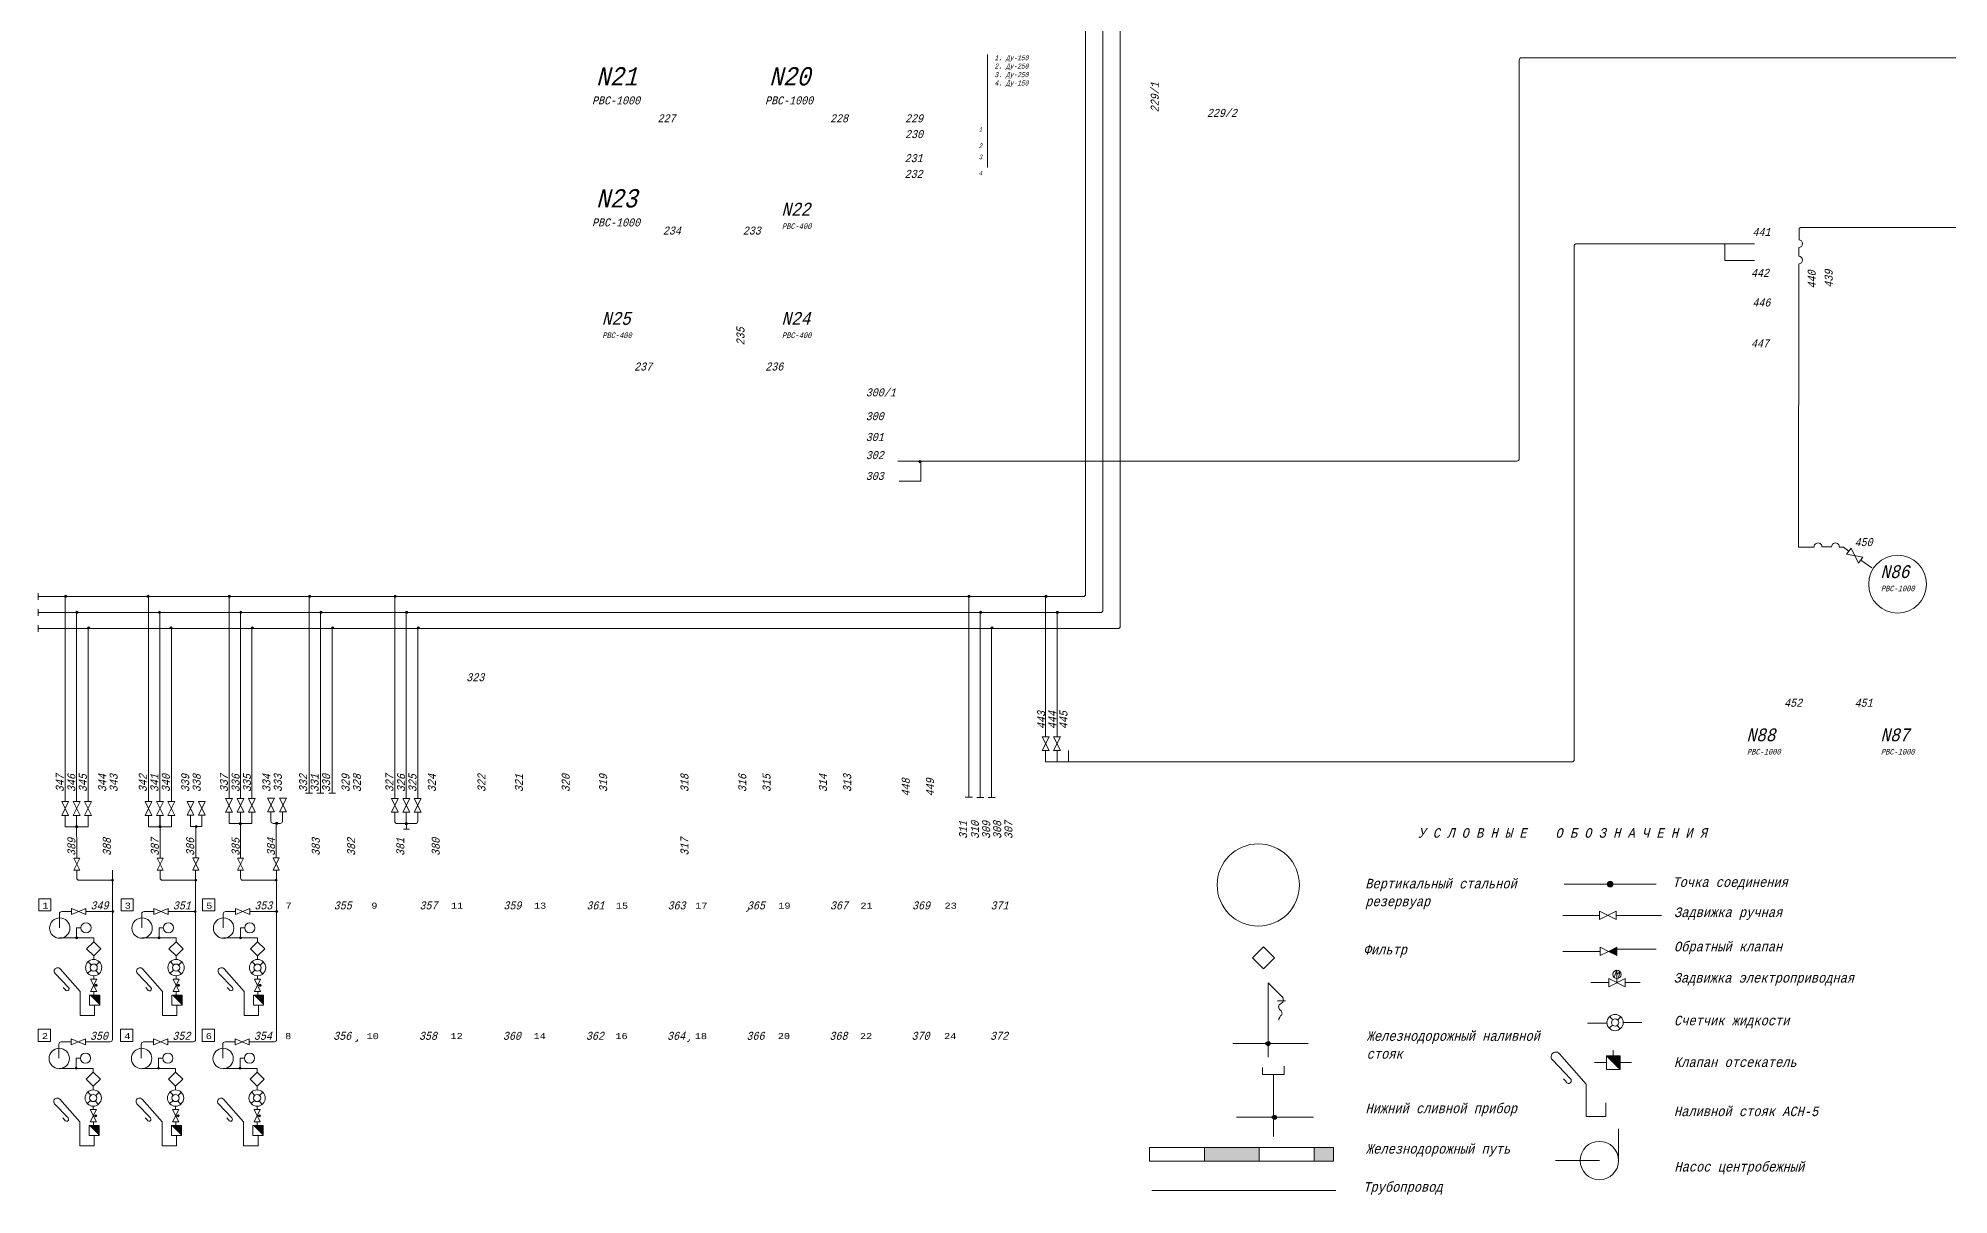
# Model space of a CAD drawing. Extents: x 25 to 789, y 11 to 578.
# Drawn here: x 24.7 to 442.6, y 10.7 to 263.6 of the extents above; entities that cross this region are included whole.
import ezdxf

# ---------------------------------------------------------------- set-up
doc = ezdxf.new("R2010")
doc.units = 0
doc.header["$MEASUREMENT"] = 0
doc.linetypes.add('ACAD_ISO03W100', pattern=[30, 12, -18])
doc.layers.get('0').update_dxf_attribs({"linetype": 'CONTINUOUS'})
doc.layers.add('A76', color=2, linetype='CONTINUOUS')
doc.layers.add('Надписи', color=4, linetype='CONTINUOUS', lineweight=5)
doc.layers.add('Общие трубы', color=254, linetype='CONTINUOUS', lineweight=30)
doc.layers.get('0').off()
doc.styles.get("Standard").update_dxf_attribs({"font": 'COUR.TTF', "width": 0.8, "oblique": 7, "height": 2})

# ---------------------------------------------------------------- blocks, each defined once
blk = doc.blocks.new('EZADV')
blk.add_lwpolyline([(-3, 1.5), (-3, -1.5), (3, 1.5), (3, -1.5)], close=True)
for points in [[(-1, 2), (0, 4.5), (0, 3), (1, 4), (0.5, 1.5)], [(0, 0), (0, 3)]]:
    blk.add_lwpolyline(points)
blk.add_circle((0, 3), 1.5)
blk = doc.blocks.new('ZADVR')
blk.add_lwpolyline([(-1.5, 3), (1.5, 3), (-1.5, -3), (1.5, -3)], close=True)
blk = doc.blocks.new('CLAPOB')
blk.add_hatch(color=256).paths.add_polyline_path([(0.74, 1.67), (-0.71, 4.47), (0.74, 4.47), (2.19, 4.47)])
for points in [[(0.75, 1.5), (-0.75, 4.5), (2.25, 4.5)], [(0.75, 1.5), (-0.75, -1.5), (2.25, -1.5)], [(0.74, 1.67), (-0.71, 4.47), (0.74, 4.47), (2.19, 4.47)]]:
    blk.add_lwpolyline(points, close=True)

msp = doc.modelspace()

# ---------------------------------------------------------------- hatches: boundary and pattern name
at = {"layer": 'A76', "lineweight": 20}
h = msp.add_hatch(color=256, dxfattribs=at)
edge = h.paths.add_edge_path()
edge.add_arc((30.7, 141.58), 0.25, 0, 360)
h = msp.add_hatch(color=256, dxfattribs=at)
edge = h.paths.add_edge_path()
edge.add_arc((33.2, 138.08), 0.25, 0, 360)
h = msp.add_hatch(color=256, dxfattribs=at)
edge = h.paths.add_edge_path()
edge.add_arc((48.74, 141.58), 0.25, 0, 360)
h = msp.add_hatch(color=256, dxfattribs=at)
edge = h.paths.add_edge_path()
edge.add_arc((51.24, 138.08), 0.25, 0, 360)
h = msp.add_hatch(color=256, dxfattribs=at)
edge = h.paths.add_edge_path()
edge.add_arc((66.53, 141.58), 0.25, 0, 360)
h = msp.add_hatch(color=256, dxfattribs=at)
edge = h.paths.add_edge_path()
edge.add_arc((69.03, 138.08), 0.25, 0, 360)
h = msp.add_hatch(color=256, dxfattribs=at)
edge = h.paths.add_edge_path()
edge.add_arc((84.06, 141.58), 0.25, 0, 360)
h = msp.add_hatch(color=256, dxfattribs=at)
edge = h.paths.add_edge_path()
edge.add_arc((86.56, 138.08), 0.25, 0, 360)
h = msp.add_hatch(color=256, dxfattribs=at)
edge = h.paths.add_edge_path()
edge.add_arc((102.79, 141.58), 0.25, 0, 360)
h = msp.add_hatch(color=256, dxfattribs=at)
edge = h.paths.add_edge_path()
edge.add_arc((105.29, 138.08), 0.25, 0, 360)
h = msp.add_hatch(color=256, dxfattribs=at)
edge = h.paths.add_edge_path()
edge.add_arc((228.31, 141.58), 0.25, 0, 360)
h = msp.add_hatch(color=256, dxfattribs=at)
edge = h.paths.add_edge_path()
edge.add_arc((230.81, 138.08), 0.25, 0, 360)
h = msp.add_hatch(color=256, dxfattribs=at)
edge = h.paths.add_edge_path()
edge.add_arc((245.13, 141.58), 0.25, 0, 360)
h = msp.add_hatch(color=256, dxfattribs=at)
edge = h.paths.add_edge_path()
edge.add_arc((247.63, 138.08), 0.25, 0, 360)
h = msp.add_hatch(color=256, dxfattribs=at)
edge = h.paths.add_edge_path()
edge.add_arc((35.74, 134.68), 0.25, 0, 360)
h = msp.add_hatch(color=256, dxfattribs=at)
edge = h.paths.add_edge_path()
edge.add_arc((53.78, 134.68), 0.25, 0, 360)
h = msp.add_hatch(color=256, dxfattribs=at)
edge = h.paths.add_edge_path()
edge.add_arc((71.57, 134.68), 0.25, 0, 360)
h = msp.add_hatch(color=256, dxfattribs=at)
edge = h.paths.add_edge_path()
edge.add_arc((89.11, 134.68), 0.25, 0, 360)
h = msp.add_hatch(color=256, dxfattribs=at)
edge = h.paths.add_edge_path()
edge.add_arc((107.83, 134.68), 0.25, 0, 360)
h = msp.add_hatch(color=256, dxfattribs=at)
edge = h.paths.add_edge_path()
edge.add_arc((233.35, 134.68), 0.25, 0, 360)
h = msp.add_hatch(color=256, dxfattribs=at)
edge = h.paths.add_edge_path()
edge.add_arc((68.95, 91.87), 0.25, 0, 360)
h = msp.add_hatch(color=256, dxfattribs=at)
edge = h.paths.add_edge_path()
edge.add_arc((76.87, 91.91), 0.25, 0, 360)
h = msp.add_hatch(color=256, dxfattribs=at)
edge = h.paths.add_edge_path()
edge.add_arc((105.21, 91.87), 0.25, 0, 360)
h = msp.add_hatch(color=256, dxfattribs=at)
edge = h.paths.add_edge_path()
edge.add_arc((33.12, 91.17), 0.25, 0, 360)
h = msp.add_hatch(color=256, dxfattribs=at)
edge = h.paths.add_edge_path()
edge.add_arc((51.34, 91.17), 0.25, 0, 360)
h = msp.add_hatch(color=256, dxfattribs=at)
edge = h.paths.add_edge_path()
edge.add_arc((59.26, 91.22), 0.25, 0, 360)
h = msp.add_hatch(color=256, dxfattribs=at)
edge = h.paths.add_edge_path()
edge.add_arc((40.96, 79.49), 0.223, 0, 360)
h = msp.add_hatch(color=256, dxfattribs=at)
edge = h.paths.add_edge_path()
edge.add_arc((59.17, 79.49), 0.223, 0, 360)
h = msp.add_hatch(color=256, dxfattribs=at)
edge = h.paths.add_edge_path()
edge.add_arc((76.78, 79.49), 0.223, 0, 360)
h = msp.add_hatch(color=256, dxfattribs=at)
edge = h.paths.add_edge_path()
edge.add_arc((41.03, 72.67), 0.223, 0, 360)
h = msp.add_hatch(color=256, dxfattribs=at)
edge = h.paths.add_edge_path()
edge.add_arc((59.04, 72.67), 0.223, 0, 360)
h = msp.add_hatch(color=256, dxfattribs=at)
edge = h.paths.add_edge_path()
edge.add_arc((76.87, 72.67), 0.223, 0, 360)
h = msp.add_hatch(color=256, dxfattribs=at)
edge = h.paths.add_edge_path()
edge.add_arc((33.12, 66.9), 0.223, 0, 360)
h = msp.add_hatch(color=256, dxfattribs=at)
edge = h.paths.add_edge_path()
edge.add_arc((33.12, 66.9), 0.165, 0, 360)
h = msp.add_hatch(color=256, dxfattribs=at)
edge = h.paths.add_edge_path()
edge.add_arc((51.14, 66.9), 0.223, 0, 360)
h = msp.add_hatch(color=256, dxfattribs=at)
edge = h.paths.add_edge_path()
edge.add_arc((51.14, 66.9), 0.165, 0, 360)
h = msp.add_hatch(color=256, dxfattribs=at)
edge = h.paths.add_edge_path()
edge.add_arc((68.96, 66.9), 0.223, 0, 360)
h = msp.add_hatch(color=256, dxfattribs=at)
edge = h.paths.add_edge_path()
edge.add_arc((68.96, 66.9), 0.165, 0, 360)
for points in [[(35.96, 54.36), (38.16, 52.16), (38.16, 54.36)], [(53.97, 54.36), (56.18, 52.16), (56.18, 54.36)], [(71.8, 54.36), (74, 52.16), (74, 54.36)], [(35.85, 25.84), (38.06, 23.64), (38.06, 25.84)], [(53.87, 25.84), (56.07, 23.64), (56.07, 25.84)], [(71.69, 25.84), (73.9, 23.64), (73.9, 25.84)]]:
    msp.add_hatch(color=256, dxfattribs=at).paths.add_polyline_path(points)
h = msp.add_hatch(color=256, dxfattribs=at)
edge = h.paths.add_edge_path()
edge.add_arc((37.4, 56.51), 0.223, 0, 360)
h = msp.add_hatch(color=256, dxfattribs=at)
edge = h.paths.add_edge_path()
edge.add_arc((37.4, 56.51), 0.165, 0, 360)
h = msp.add_hatch(color=256, dxfattribs=at)
edge = h.paths.add_edge_path()
edge.add_arc((55.42, 56.51), 0.223, 0, 360)
h = msp.add_hatch(color=256, dxfattribs=at)
edge = h.paths.add_edge_path()
edge.add_arc((55.42, 56.51), 0.165, 0, 360)
h = msp.add_hatch(color=256, dxfattribs=at)
edge = h.paths.add_edge_path()
edge.add_arc((73.24, 56.51), 0.223, 0, 360)
h = msp.add_hatch(color=256, dxfattribs=at)
edge = h.paths.add_edge_path()
edge.add_arc((73.24, 56.51), 0.165, 0, 360)
h = msp.add_hatch(color=256, dxfattribs=at)
edge = h.paths.add_edge_path()
edge.add_arc((33.02, 38.38), 0.223, 0, 360)
h = msp.add_hatch(color=256, dxfattribs=at)
edge = h.paths.add_edge_path()
edge.add_arc((33.02, 38.38), 0.165, 0, 360)
h = msp.add_hatch(color=256, dxfattribs=at)
edge = h.paths.add_edge_path()
edge.add_arc((51.03, 38.38), 0.223, 0, 360)
h = msp.add_hatch(color=256, dxfattribs=at)
edge = h.paths.add_edge_path()
edge.add_arc((51.03, 38.38), 0.165, 0, 360)
h = msp.add_hatch(color=256, dxfattribs=at)
edge = h.paths.add_edge_path()
edge.add_arc((68.86, 38.38), 0.223, 0, 360)
h = msp.add_hatch(color=256, dxfattribs=at)
edge = h.paths.add_edge_path()
edge.add_arc((68.86, 38.38), 0.165, 0, 360)
h = msp.add_hatch(color=256, dxfattribs=at)
edge = h.paths.add_edge_path()
edge.add_arc((37.3, 27.99), 0.223, 0, 360)
h = msp.add_hatch(color=256, dxfattribs=at)
edge = h.paths.add_edge_path()
edge.add_arc((37.3, 27.99), 0.165, 0, 360)
h = msp.add_hatch(color=256, dxfattribs=at)
edge = h.paths.add_edge_path()
edge.add_arc((55.32, 27.99), 0.223, 0, 360)
h = msp.add_hatch(color=256, dxfattribs=at)
edge = h.paths.add_edge_path()
edge.add_arc((55.32, 27.99), 0.165, 0, 360)
h = msp.add_hatch(color=256, dxfattribs=at)
edge = h.paths.add_edge_path()
edge.add_arc((73.14, 27.99), 0.223, 0, 360)
h = msp.add_hatch(color=256, dxfattribs=at)
edge = h.paths.add_edge_path()
edge.add_arc((73.14, 27.99), 0.165, 0, 360)
at = {"layer": 'Надписи', "lineweight": 15}
h = msp.add_hatch(color=256, dxfattribs=at)
edge = h.paths.add_edge_path()
edge.add_arc((368.52, 78.63), 0.6, 0, 360)
h = msp.add_hatch(color=256, dxfattribs=at)
edge = h.paths.add_edge_path()
edge.add_arc((293.74, 43.77), 0.42, 0, 360)
edge = h.paths.add_edge_path()
edge.add_arc((293.44, 43.77), 0.3, 0, 360)
edge = h.paths.add_edge_path(flags=16)
edge.add_arc((293.74, 43.77), 0.3, 0, 360)
h = msp.add_hatch(color=256, dxfattribs=at)
edge = h.paths.add_edge_path()
edge.add_arc((293.44, 43.77), 0.3, 0, 360)
edge = h.paths.add_edge_path()
edge.add_arc((293.74, 43.77), 0.3, 0, 360)
msp.add_hatch(color=256, dxfattribs=at).paths.add_polyline_path([(367.7, 41.1), (370.67, 38.13), (370.67, 41.1)])
h = msp.add_hatch(color=256, dxfattribs=at)
edge = h.paths.add_edge_path()
edge.add_arc((295.15, 27.65), 0.42, 0, 360)
edge = h.paths.add_edge_path()
edge.add_arc((294.85, 27.65), 0.3, 0, 360)
edge = h.paths.add_edge_path(flags=16)
edge.add_arc((295.15, 27.65), 0.3, 0, 360)
h = msp.add_hatch(color=256, dxfattribs=at)
edge = h.paths.add_edge_path()
edge.add_arc((294.85, 27.65), 0.3, 0, 360)
edge = h.paths.add_edge_path()
edge.add_arc((295.15, 27.65), 0.3, 0, 360)
h = msp.add_hatch(color=256, dxfattribs=at)
h.paths.add_polyline_path([(291.78, 18.07), (279.78, 18.07), (279.78, 21.07), (291.78, 21.07)])
h.paths.add_polyline_path([(303.78, 18.07), (307.98, 18.07), (307.98, 21.07), (303.78, 21.07)])
at = {"layer": 'Общие трубы', "lineweight": 20}
h = msp.add_hatch(color=256, dxfattribs=at)
edge = h.paths.add_edge_path()
edge.add_arc((217.57, 171.04), 0.25, 0, 360)

# ---------------------------------------------------------------- linework, layer by layer
at = {"layer": 'A76', "lineweight": 20}
for p, q in [((261.38, 383.31), (261.38, 135.02)), ((253.8, 376.42), (253.8, 142.02)), ((257.59, 379.92), (257.59, 138.52)), ((409.83, 221.86), (409.83, 219.52)), ((614.29, 222.2), (410.18, 222.21)), ((409.77, 217.85), (409.77, 215.93)), ((409.69, 152.34), (409.77, 214.24)), ((419.54, 152.35), (418.63, 152.35)), ((420.72, 151.45), (419.54, 152.35)), ((421.23, 152.1), (420.23, 150.81)), ((420.23, 150.81), (423.8, 150.1)), ((421.23, 152.1), (422.8, 148.81)), ((423.8, 150.1), (422.8, 148.81)), ((423.35, 149.51), (425.76, 147.78)), ((24.72, 140.77), (24.72, 142.27)), ((25.22, 141.52), (24.72, 141.52)), ((24.72, 137.27), (24.72, 138.77)), ((24.97, 138.02), (24.72, 138.02)), ((46.32, 138.02), (24.97, 138.02)), ((43.82, 141.52), (25.22, 141.52)), ((30.62, 141.52), (30.62, 96.67)), ((33.12, 138.02), (33.12, 96.67)), ((43.82, 141.52), (95.97, 141.52)), ((46.32, 138.02), (96.72, 138.02)), ((48.84, 141.52), (48.84, 96.67)), ((51.34, 138.02), (51.34, 96.67)), ((66.45, 141.52), (66.45, 97.37)), ((68.95, 138.02), (68.95, 97.37)), ((83.98, 141.52), (83.98, 98.52)), ((86.48, 138.02), (86.48, 98.52)), ((95.97, 141.52), (152.22, 141.52)), ((96.72, 138.02), (151.47, 138.02)), ((102.71, 141.52), (102.71, 97.42)), ((105.21, 138.02), (105.21, 97.52)), ((151.47, 138.02), (182.22, 138.02)), ((152.22, 141.52), (182.97, 141.52)), ((182.22, 138.02), (230.47, 138.02)), ((182.97, 141.52), (230.97, 141.52)), ((239.17, 141.52), (220.56, 141.52)), ((228.23, 141.52), (228.23, 97.7)), ((230.47, 138.02), (257.09, 138.02)), ((230.73, 138.02), (230.73, 97.7)), ((230.97, 141.52), (253.3, 141.52)), ((245.05, 141.52), (245.05, 110.75)), ((247.55, 138.02), (247.55, 110.75)), ((24.72, 133.77), (24.72, 135.27)), ((24.97, 134.52), (24.72, 134.52)), ((48.82, 134.52), (24.97, 134.52)), ((35.62, 134.52), (35.62, 96.67)), ((48.82, 134.52), (91.47, 134.52)), ((53.84, 134.52), (53.84, 96.67)), ((71.45, 134.52), (71.45, 97.37)), ((88.98, 134.52), (88.98, 98.52)), ((91.47, 134.52), (146.47, 134.52)), ((107.71, 134.52), (107.71, 97.42)), ((146.47, 134.52), (214.97, 134.52)), ((214.97, 134.52), (260.88, 134.52)), ((233.23, 134.52), (233.23, 97.57)), ((244.3, 110.85), (245.8, 110.85)), ((245.8, 110.85), (244.3, 107.85)), ((245.8, 107.85), (244.3, 110.85)), ((246.8, 110.85), (248.3, 110.85)), ((248.3, 110.85), (246.8, 107.85)), ((248.3, 107.85), (246.8, 110.85)), ((244.3, 107.85), (245.8, 107.85)), ((246.8, 107.85), (248.3, 107.85)), ((29.87, 96.67), (31.37, 96.67)), ((31.37, 96.67), (29.87, 93.67)), ((31.37, 93.67), (29.87, 96.67)), ((32.37, 96.67), (33.87, 96.67)), ((33.87, 96.67), (32.37, 93.67)), ((33.87, 93.67), (32.37, 96.67)), ((34.87, 96.67), (36.37, 96.67)), ((36.37, 96.67), (34.87, 93.67)), ((36.37, 93.67), (34.87, 96.67)), ((48.09, 96.67), (49.59, 96.67)), ((49.59, 96.67), (48.09, 93.67)), ((49.59, 93.67), (48.09, 96.67)), ((50.59, 96.67), (52.09, 96.67)), ((52.09, 96.67), (50.59, 93.67)), ((52.09, 93.67), (50.59, 96.67)), ((53.09, 96.67), (54.59, 96.67)), ((54.59, 96.67), (53.09, 93.67)), ((54.59, 93.67), (53.09, 96.67)), ((57.26, 96.72), (58.76, 96.72)), ((58.76, 96.72), (57.26, 93.72)), ((58.76, 93.72), (57.26, 96.72)), ((59.76, 96.72), (61.26, 96.72)), ((61.26, 96.72), (59.76, 93.72)), ((61.26, 93.72), (59.76, 96.72)), ((65.7, 97.37), (67.2, 97.37)), ((67.2, 97.37), (65.7, 94.37)), ((67.2, 94.37), (65.7, 97.37)), ((68.2, 97.37), (69.7, 97.37)), ((69.7, 97.37), (68.2, 94.37)), ((69.7, 94.37), (68.2, 97.37)), ((70.7, 97.37), (72.2, 97.37)), ((72.2, 97.37), (70.7, 94.37)), ((72.2, 94.37), (70.7, 97.37)), ((74.87, 97.41), (76.37, 97.41)), ((76.37, 97.41), (74.87, 94.41)), ((76.37, 94.41), (74.87, 97.41)), ((77.5, 97.41), (79, 97.41)), ((79, 97.41), (77.5, 94.41)), ((79, 94.41), (77.5, 97.41)), ((83.17, 98.54), (84.73, 98.54)), ((85.65, 98.5), (87.21, 98.5)), ((88.27, 98.5), (89.74, 98.5)), ((101.96, 97.37), (103.46, 97.37)), ((103.46, 97.37), (101.96, 94.37)), ((103.46, 94.37), (101.96, 97.37)), ((104.46, 97.37), (105.96, 97.37)), ((105.96, 97.37), (104.46, 94.37)), ((105.96, 94.37), (104.46, 97.37)), ((106.96, 97.37), (108.46, 97.37)), ((108.46, 97.37), (106.96, 94.37)), ((108.46, 94.37), (106.96, 97.37)), ((29.87, 93.67), (31.37, 93.67)), ((30.62, 91.17), (30.62, 93.67)), ((32.37, 93.67), (33.87, 93.67)), ((33.15, 84.33), (33.12, 93.67)), ((33.12, 91.17), (33.12, 93.67)), ((34.87, 93.67), (36.37, 93.67)), ((35.62, 91.17), (35.62, 93.67)), ((48.09, 93.67), (49.59, 93.67)), ((48.84, 91.17), (48.84, 93.67)), ((50.59, 93.67), (52.09, 93.67)), ((51.34, 91.17), (51.34, 93.67)), ((51.37, 84.33), (51.37, 93.67)), ((53.09, 93.67), (54.59, 93.67)), ((53.84, 91.17), (53.84, 93.67)), ((57.26, 93.72), (58.76, 93.72)), ((58.01, 91.22), (58.01, 93.72)), ((59.76, 93.72), (61.26, 93.72)), ((60.51, 91.22), (60.51, 93.72)), ((65.7, 94.37), (67.2, 94.37)), ((66.45, 91.87), (66.45, 94.37)), ((68.2, 94.37), (69.7, 94.37)), ((68.95, 91.87), (68.95, 94.37)), ((68.98, 84.33), (68.99, 94.37)), ((70.7, 94.37), (72.2, 94.37)), ((71.45, 91.87), (71.45, 94.37)), ((74.87, 94.41), (76.37, 94.41)), ((75.62, 92.41), (75.62, 94.41)), ((76.78, 84.37), (76.78, 92.15)), ((77.5, 94.41), (79, 94.41)), ((78.12, 92.41), (78.12, 94.41)), ((101.96, 94.37), (103.46, 94.37)), ((102.71, 92.37), (102.71, 94.37)), ((104.46, 94.37), (105.96, 94.37)), ((105.21, 91.87), (105.21, 94.37)), ((105.24, 92.11), (105.24, 90.61)), ((106.96, 94.37), (108.46, 94.37)), ((107.71, 92.37), (107.71, 94.37)), ((33.12, 91.17), (30.62, 91.17)), ((33.12, 91.17), (35.62, 91.17)), ((51.34, 91.17), (48.84, 91.17)), ((51.34, 91.17), (53.84, 91.17)), ((59.26, 91.22), (58.01, 91.22)), ((59.17, 84.37), (59.17, 90.99)), ((59.26, 91.22), (60.51, 91.22)), ((68.95, 91.87), (66.45, 91.87)), ((68.95, 91.87), (71.45, 91.87)), ((76.87, 91.91), (76.12, 91.91)), ((76.87, 91.91), (77.62, 91.91)), ((105.21, 91.87), (103.21, 91.87)), ((104.6, 90.66), (105.91, 90.66)), ((105.21, 91.87), (107.21, 91.87)), ((32.49, 84.33), (33.82, 84.33)), ((33.82, 84.33), (32.49, 81.66)), ((33.82, 81.66), (32.49, 84.33)), ((50.7, 84.33), (52.04, 84.33)), ((52.04, 84.33), (50.7, 81.66)), ((52.04, 81.66), (50.7, 84.33)), ((58.5, 84.37), (59.84, 84.37)), ((59.84, 84.37), (58.5, 81.7)), ((59.84, 81.7), (58.5, 84.37)), ((68.31, 84.33), (69.65, 84.33)), ((69.65, 84.33), (68.31, 81.66)), ((69.65, 81.66), (68.31, 84.33)), ((76.12, 84.37), (77.45, 84.37)), ((77.45, 84.37), (76.12, 81.7)), ((77.45, 81.7), (76.12, 84.37)), ((32.49, 81.66), (33.82, 81.66)), ((33.15, 81.66), (33.15, 79.99)), ((33.65, 79.49), (40.96, 79.49)), ((40.96, 44.65), (40.96, 81.7)), ((50.7, 81.66), (52.04, 81.66)), ((51.37, 81.66), (51.37, 79.99)), ((51.87, 79.49), (59.17, 79.49)), ((58.5, 81.7), (59.84, 81.7)), ((59.14, 81.7), (59.14, 44.65)), ((68.31, 81.66), (69.65, 81.66)), ((68.98, 81.66), (68.98, 79.99)), ((69.48, 79.49), (76.78, 79.49)), ((76.12, 81.7), (77.45, 81.7)), ((76.87, 44.65), (76.87, 81.6)), ((29.36, 72.14), (29.36, 69.09)), ((29.86, 72.64), (31.96, 72.64)), ((35.14, 73.33), (32.03, 72)), ((32.03, 73.33), (35.14, 72)), ((32.03, 72), (32.03, 73.33)), ((35.11, 72.67), (41.03, 72.67)), ((35.14, 72), (35.14, 73.33)), ((47.37, 72.14), (47.37, 69.09)), ((47.87, 72.64), (49.98, 72.64)), ((50.04, 73.33), (53.16, 72)), ((53.16, 73.33), (50.04, 72)), ((50.04, 72), (50.04, 73.33)), ((53.13, 72.67), (59.04, 72.67)), ((53.16, 72), (53.16, 73.33)), ((65.2, 72.14), (65.2, 69.09)), ((65.7, 72.64), (67.8, 72.64)), ((70.98, 73.33), (67.87, 72)), ((67.87, 73.33), (70.98, 72)), ((67.87, 72), (67.87, 73.33)), ((70.95, 72.67), (76.87, 72.67)), ((70.98, 72), (70.98, 73.33)), ((29.44, 66.87), (36.86, 66.87)), ((36.86, 66.87), (36.86, 66.05)), ((47.45, 66.87), (54.87, 66.87)), ((54.87, 66.87), (54.87, 66.05)), ((65.27, 66.87), (72.7, 66.87)), ((72.7, 66.87), (72.7, 66.05)), ((36.86, 62.93), (36.86, 62.18)), ((54.87, 62.93), (54.87, 62.18)), ((72.7, 62.93), (72.7, 62.18)), ((36.28, 59.83), (35.58, 59.16)), ((35.66, 61.72), (36.33, 60.93)), ((36.86, 58.59), (36.86, 57.84)), ((37.32, 59.75), (37.96, 58.99)), ((37.41, 60.95), (38.15, 61.68)), ((54.3, 59.83), (53.6, 59.16)), ((53.68, 61.72), (54.34, 60.93)), ((54.87, 58.59), (54.87, 57.84)), ((55.34, 59.75), (55.98, 58.99)), ((55.42, 60.95), (56.16, 61.68)), ((72.12, 59.83), (71.42, 59.16)), ((71.5, 61.72), (72.16, 60.93)), ((72.7, 58.59), (72.7, 57.84)), ((73.16, 59.75), (73.8, 58.99)), ((73.24, 60.95), (73.99, 61.68)), ((36.86, 56.51), (37.4, 56.51)), ((36.9, 55.18), (36.9, 54.5)), ((36.9, 54.5), (36.9, 54.37)), ((54.88, 56.51), (55.42, 56.51)), ((54.92, 55.18), (54.92, 54.5)), ((54.92, 54.5), (54.92, 54.37)), ((72.7, 56.51), (73.24, 56.51)), ((72.74, 55.18), (72.74, 54.5)), ((72.74, 54.5), (72.74, 54.37)), ((29.25, 43.62), (29.25, 40.57)), ((29.75, 44.12), (31.86, 44.12)), ((31.92, 44.81), (35.04, 43.48)), ((35.04, 44.81), (31.92, 43.48)), ((31.92, 43.48), (31.92, 44.81)), ((35.01, 44.15), (40.46, 44.15)), ((35.04, 43.48), (35.04, 44.81)), ((47.27, 43.62), (47.27, 40.57)), ((47.77, 44.12), (49.88, 44.12)), ((53.05, 44.81), (49.94, 43.48)), ((49.94, 44.81), (53.05, 43.48)), ((49.94, 43.48), (49.94, 44.81)), ((53.02, 44.15), (58.64, 44.15)), ((53.05, 43.48), (53.05, 44.81)), ((65.09, 43.62), (65.09, 40.57)), ((65.59, 44.12), (67.7, 44.12)), ((67.76, 44.81), (70.88, 43.48)), ((70.88, 44.81), (67.76, 43.48)), ((67.76, 43.48), (67.76, 44.81)), ((70.85, 44.15), (76.37, 44.15)), ((70.88, 43.48), (70.88, 44.81)), ((29.33, 38.35), (36.76, 38.35)), ((36.76, 38.35), (36.76, 37.53)), ((47.35, 38.35), (54.77, 38.35)), ((54.77, 38.35), (54.77, 37.53)), ((65.17, 38.35), (72.6, 38.35)), ((72.6, 38.35), (72.6, 37.53)), ((36.75, 34.42), (36.75, 33.66)), ((54.77, 34.42), (54.77, 33.66)), ((72.59, 34.42), (72.59, 33.66)), ((36.18, 31.32), (35.48, 30.64)), ((35.56, 33.2), (36.22, 32.42)), ((36.75, 30.07), (36.75, 29.32)), ((37.22, 31.23), (37.86, 30.47)), ((37.3, 32.43), (38.04, 33.16)), ((54.2, 31.32), (53.49, 30.64)), ((53.58, 33.2), (54.24, 32.42)), ((54.77, 30.07), (54.77, 29.32)), ((55.24, 31.23), (55.88, 30.47)), ((55.32, 32.43), (56.06, 33.16)), ((72.02, 31.32), (71.32, 30.64)), ((71.4, 33.2), (72.06, 32.42)), ((72.59, 30.07), (72.59, 29.32)), ((73.06, 31.23), (73.7, 30.47)), ((73.14, 32.43), (73.88, 33.16)), ((36.76, 27.99), (37.3, 27.99)), ((36.8, 26.66), (36.8, 25.98)), ((36.8, 25.98), (36.8, 25.85)), ((54.77, 27.99), (55.32, 27.99)), ((54.82, 26.66), (54.82, 25.98)), ((54.82, 25.98), (54.82, 25.85)), ((72.6, 27.99), (73.14, 27.99)), ((72.64, 26.66), (72.64, 25.98)), ((72.64, 25.98), (72.64, 25.85))]:
    msp.add_line(p, q, dxfattribs=at)
at = {"layer": 'A76', "linetype": 'ACAD_ISO03W100', "lineweight": 20}
for p, q in [((409.69, 152.34), (413.15, 152.34)), ((414.83, 152.36), (416.95, 152.36))]:
    msp.add_line(p, q, dxfattribs=at)
at = {"layer": 'A76', "lineweight": 20}
for points in [[(24.84, 75.43), (27.51, 75.43), (27.51, 72.76), (24.84, 72.76)], [(42.85, 75.43), (45.52, 75.43), (45.52, 72.76), (42.85, 72.76)], [(60.68, 75.43), (63.35, 75.43), (63.35, 72.76), (60.68, 72.76)], [(36.86, 62.93), (38.41, 64.49), (36.86, 66.05), (35.3, 64.49)], [(54.87, 62.93), (56.43, 64.49), (54.87, 66.05), (53.32, 64.49)], [(72.7, 62.93), (74.25, 64.49), (72.7, 66.05), (71.14, 64.49)], [(35.96, 54.36), (35.96, 52.16), (38.16, 52.16), (38.16, 54.36)], [(36.19, 55.18), (37.53, 55.18), (36.19, 57.85), (37.53, 57.85)], [(53.97, 54.36), (53.97, 52.16), (56.18, 52.16), (56.18, 54.36)], [(54.21, 55.18), (55.55, 55.18), (54.21, 57.85), (55.55, 57.85)], [(71.8, 54.36), (71.8, 52.16), (74, 52.16), (74, 54.36)], [(72.03, 55.18), (73.37, 55.18), (72.03, 57.85), (73.37, 57.85)], [(24.73, 46.91), (27.4, 46.91), (27.4, 44.24), (24.73, 44.24)], [(42.75, 46.91), (45.42, 46.91), (45.42, 44.24), (42.75, 44.24)], [(60.57, 46.91), (63.24, 46.91), (63.24, 44.24), (60.57, 44.24)], [(36.75, 34.42), (38.31, 35.97), (36.75, 37.53), (35.2, 35.97)], [(54.77, 34.42), (56.33, 35.97), (54.77, 37.53), (53.21, 35.97)], [(72.59, 34.42), (74.15, 35.97), (72.59, 37.53), (71.04, 35.97)], [(36.09, 26.66), (37.43, 26.66), (36.09, 29.33), (37.43, 29.33)], [(54.11, 26.66), (55.44, 26.66), (54.11, 29.33), (55.44, 29.33)], [(71.93, 26.66), (73.27, 26.66), (71.93, 29.33), (73.27, 29.33)], [(35.85, 25.84), (35.85, 23.64), (38.06, 23.64), (38.06, 25.84)], [(53.87, 25.84), (53.87, 23.64), (56.07, 23.64), (56.07, 25.84)], [(71.69, 25.84), (71.69, 23.64), (73.9, 23.64), (73.9, 25.84)]]:
    msp.add_lwpolyline(points, close=True, dxfattribs=at)
for points in [[(33.12, 66.9), (33.12, 69.08)], [(34.06, 69.08), (33.12, 69.08)], [(51.14, 66.9), (51.14, 69.08)], [(52.08, 69.08), (51.14, 69.08)], [(69.9, 69.08), (68.96, 69.08)], [(68.96, 66.9), (68.96, 69.08)], [(33.89, 55.15), (29.53, 60.11)], [(51.91, 55.15), (47.55, 60.11)], [(69.73, 55.15), (65.37, 60.11)], [(37.05, 52.12), (37.05, 49.93), (33.89, 49.93), (33.89, 55.15)], [(55.07, 52.12), (55.07, 49.93), (51.91, 49.93), (51.91, 55.15)], [(72.89, 52.12), (72.89, 49.93), (69.73, 49.93), (69.73, 55.15)], [(33.02, 38.38), (33.02, 40.56)], [(33.96, 40.56), (33.02, 40.56)], [(51.97, 40.56), (51.03, 40.56)], [(51.03, 38.38), (51.03, 40.56)], [(68.86, 38.38), (68.86, 40.56)], [(69.8, 40.56), (68.86, 40.56)], [(33.79, 26.64), (29.43, 31.59)], [(51.8, 26.64), (47.45, 31.59)], [(69.63, 26.64), (65.27, 31.59)], [(36.95, 23.6), (36.95, 21.41), (33.79, 21.41), (33.79, 26.64)], [(54.96, 23.6), (54.96, 21.41), (51.8, 21.41), (51.8, 26.64)], [(72.79, 23.6), (72.79, 21.41), (69.63, 21.41), (69.63, 26.64)]]:
    msp.add_lwpolyline(points, dxfattribs=at)
for points in [[(29.53, 60.11, 1.001001), (28.39, 59.11), (31.34, 56.02, -1.307527), (30.61, 55.62), (30.2, 56.02)], [(47.55, 60.11, 1.001001), (46.41, 59.11), (49.36, 56.02, -1.307527), (48.62, 55.62), (48.22, 56.02)], [(65.37, 60.11, 1.001001), (64.23, 59.11), (67.18, 56.02, -1.307527), (66.45, 55.62), (66.04, 56.02)], [(29.43, 31.59, 1.001001), (28.29, 30.59), (31.24, 27.51, -1.307527), (30.5, 27.1), (30.1, 27.51)], [(47.45, 31.59, 1.001001), (46.31, 30.59), (49.26, 27.51, -1.307527), (48.52, 27.1), (48.12, 27.51)], [(65.27, 31.59, 1.001001), (64.13, 30.59), (67.08, 27.51, -1.307527), (66.34, 27.1), (65.94, 27.51)]]:
    msp.add_lwpolyline(points, format="xyb", dxfattribs=at)
for centre, radius in [((431.39, 144.23), 6.33), ((30.7, 141.58), 0.25), ((33.2, 138.08), 0.25), ((48.74, 141.58), 0.25), ((51.24, 138.08), 0.25), ((66.53, 141.58), 0.25), ((69.03, 138.08), 0.25), ((84.06, 141.58), 0.25), ((86.56, 138.08), 0.25), ((102.79, 141.58), 0.25), ((105.29, 138.08), 0.25), ((228.31, 141.58), 0.25), ((230.81, 138.08), 0.25), ((245.13, 141.58), 0.25), ((247.63, 138.08), 0.25), ((35.74, 134.68), 0.25), ((53.78, 134.68), 0.25), ((71.57, 134.68), 0.25), ((89.11, 134.68), 0.25), ((107.83, 134.68), 0.25), ((233.35, 134.68), 0.25), ((68.95, 91.87), 0.25), ((68.95, 91.87), 0.25), ((76.87, 91.91), 0.25), ((76.87, 91.91), 0.25), ((105.21, 91.87), 0.25), ((105.21, 91.87), 0.25), ((33.12, 91.17), 0.25), ((33.12, 91.17), 0.25), ((51.34, 91.17), 0.25), ((51.34, 91.17), 0.25), ((59.26, 91.22), 0.25), ((59.26, 91.22), 0.25), ((40.96, 79.49), 0.223), ((59.17, 79.49), 0.223), ((76.78, 79.49), 0.223), ((29.43, 69.02), 2.23), ((41.03, 72.67), 0.223), ((47.44, 69.02), 2.23), ((59.04, 72.67), 0.223), ((65.27, 69.02), 2.23), ((76.87, 72.67), 0.223), ((33.12, 66.9), 0.223), ((33.12, 66.9), 0.165), ((35.17, 69.08), 1.11), ((51.14, 66.9), 0.223), ((51.14, 66.9), 0.165), ((53.19, 69.08), 1.11), ((68.96, 66.9), 0.223), ((68.96, 66.9), 0.165), ((71.01, 69.08), 1.11), ((36.85, 60.38), 1.78), ((36.85, 60.38), 0.789), ((54.87, 60.38), 1.78), ((54.87, 60.38), 0.789), ((72.69, 60.38), 1.78), ((72.69, 60.38), 0.789), ((37.4, 56.51), 0.223), ((37.4, 56.51), 0.165), ((55.42, 56.51), 0.223), ((55.42, 56.51), 0.165), ((73.24, 56.51), 0.223), ((73.24, 56.51), 0.165), ((29.32, 40.5), 2.23), ((47.34, 40.5), 2.23), ((65.16, 40.5), 2.23), ((33.02, 38.38), 0.223), ((33.02, 38.38), 0.165), ((35.07, 40.56), 1.11), ((51.03, 38.38), 0.223), ((51.03, 38.38), 0.165), ((53.08, 40.56), 1.11), ((68.86, 38.38), 0.223), ((68.86, 38.38), 0.165), ((70.91, 40.56), 1.11), ((36.75, 31.86), 1.78), ((54.76, 31.86), 1.78), ((72.59, 31.86), 1.78), ((36.75, 31.86), 0.789), ((54.76, 31.86), 0.789), ((72.59, 31.86), 0.789), ((37.3, 27.99), 0.223), ((37.3, 27.99), 0.165), ((55.32, 27.99), 0.223), ((55.32, 27.99), 0.165), ((73.14, 27.99), 0.223), ((73.14, 27.99), 0.165)]:
    msp.add_circle(centre, radius, dxfattribs=at)
for centre, radius, start, end in [((410.18, 221.86), 0.35, 89.9974, 180), ((409.76, 218.69), 0.838, 270.9993, 89.0007), ((409.75, 215.09), 0.841, 271.1729, 88.8271), ((413.99, 152.42), 0.841, 355.7305, 184.2695), ((417.79, 152.42), 0.841, 355.7305, 184.2695), ((253.3, 142.02), 0.5, 270, 0), ((257.09, 138.52), 0.5, 270, 0), ((260.88, 135.02), 0.5, 270, 0), ((76.12, 92.41), 0.5, 180, 270), ((77.62, 92.41), 0.5, 270, 0), ((103.21, 92.37), 0.5, 180, 270), ((107.21, 92.37), 0.5, 270, 0), ((33.65, 79.99), 0.5, 180, 270), ((51.87, 79.99), 0.5, 180, 270), ((69.48, 79.99), 0.5, 180, 270), ((29.86, 72.14), 0.5, 90, 180), ((47.87, 72.14), 0.5, 90, 180), ((65.7, 72.14), 0.5, 90, 180), ((29.75, 43.62), 0.5, 90, 180), ((40.46, 44.65), 0.5, 269.9588, 0), ((47.77, 43.62), 0.5, 90, 180), ((58.64, 44.65), 0.5, 269.9588, 360), ((65.59, 43.62), 0.5, 90, 180), ((76.37, 44.65), 0.5, 269.9588, 360)]:
    msp.add_arc(centre, radius, start, end, dxfattribs=at)
at = {"layer": 'Надписи', "lineweight": 5}
msp.add_line((232.34, 260.02), (232.34, 235.33), dxfattribs=at)
at = {"layer": 'Надписи', "lineweight": 15}
for p, q in [((358.47, 78.63), (378.57, 78.63)), ((366.22, 71.8), (358.17, 71.8)), ((369.82, 71.8), (379.77, 71.8)), ((366.36, 63.93), (358.17, 63.93)), ((369.94, 64.38), (378.57, 64.38)), ((293.74, 57.04), (293.74, 40.77)), ((293.74, 57.04), (296.74, 54.04)), ((368.21, 57.09), (364.28, 57.09)), ((371.81, 57.09), (375.08, 57.09)), ((296.63, 53.11), (295.73, 53.11)), ((295.73, 53.11), (297.53, 53.11)), ((367.79, 48.26), (363.58, 48.26)), ((369.03, 47.82), (368.33, 47.14)), ((368.41, 49.71), (369.08, 48.92)), ((370.07, 47.74), (370.71, 46.98)), ((370.16, 48.93), (370.9, 49.67)), ((371.35, 48.37), (375.46, 48.37)), ((285.99, 43.77), (302.49, 43.77)), ((292.45, 37.92), (292.45, 38.52)), ((367.7, 39.62), (365.11, 39.62)), ((370.67, 39.62), (373.21, 39.62)), ((286.8, 27.65), (303.6, 27.65)), ((370.36, 18.19), (370.36, 25.09)), ((366.16, 18.19), (356.56, 18.19)), ((268.31, 11.67), (308.51, 11.67))]:
    msp.add_line(p, q, dxfattribs=at)
for points in [[(292.72, 60.13), (295.12, 62.53), (292.72, 64.93), (290.32, 62.53)], [(367.7, 41.1), (367.7, 38.13), (370.67, 38.13), (370.67, 41.1)], [(279.78, 18.07), (267.78, 18.07), (267.78, 21.07), (279.78, 21.07)], [(291.78, 18.07), (279.78, 18.07), (279.78, 21.07), (291.78, 21.07)], [(303.78, 18.07), (291.78, 18.07), (291.78, 21.07), (303.78, 21.07)], [(303.78, 18.07), (307.98, 18.07), (307.98, 21.07), (303.78, 21.07)]]:
    msp.add_lwpolyline(points, close=True, dxfattribs=at)
msp.add_lwpolyline([(357.41, 41.56, 1.001001), (355.87, 40.21), (359.85, 36.05, -1.307527), (358.86, 35.51), (358.31, 36.05)], format="xyb", dxfattribs=at)
for points in [[(369.21, 41.1), (369.21, 42.35)], [(294.85, 23.45), (294.85, 37.02), (292.45, 37.02), (292.45, 37.92)], [(294.85, 37.02), (297.25, 37.02), (297.25, 38.82)], [(363.29, 34.88), (357.41, 41.56)], [(367.7, 41.1), (370.67, 38.13), (370.67, 41.1), (367.7, 41.1)], [(369.19, 38.13), (369.17, 38.02)], [(367.55, 30.78), (367.55, 27.84), (363.29, 27.84), (363.29, 34.88)]]:
    msp.add_lwpolyline(points, dxfattribs=at)
for centre, radius in [((291.56, 78.45), 9), ((368.52, 78.63), 0.6), ((369.6, 48.37), 1.78), ((369.6, 48.37), 0.789), ((293.44, 43.77), 0.3), ((293.74, 43.77), 0.42), ((293.74, 43.77), 0.3), ((294.85, 27.65), 0.3), ((295.15, 27.65), 0.42), ((295.15, 27.65), 0.3), ((366.16, 18.19), 4.2)]:
    msp.add_circle(centre, radius, dxfattribs=at)
for centre, end in [((179.55, 73.17), 0), ((94.06, 44.65), 0), ((94.06, 44.65), 0), ((166.66, 44.65), 360)]:
    msp.add_arc(centre, 0.5, 269.9588, end, dxfattribs=at)
at = {"layer": 'Надписи', "lineweight": 15, "start_tangent": (0.116841, 0.993151), "end_tangent": (0.83205, 0.5547)}
msp.add_spline([(296.74, 54.04), (297.04, 53.14), (296.14, 52.24), (296.14, 51.34), (296.44, 51.04), (296.74, 50.44), (296.74, 50.14), (296.44, 49.84), (296.14, 48.94)], degree=3, dxfattribs=at)
at = {"layer": 'Общие трубы', "lineweight": 20}
for p, q in [((349.13, 259.35), (620.16, 259.35)), ((348.63, 171.66), (348.63, 258.85)), ((360.67, 105.85), (360.67, 218.27)), ((400.09, 218.62), (361.02, 218.62)), ((393.63, 218.62), (393.63, 215.03)), ((400.09, 215.03), (393.63, 215.03)), ((212.75, 171.16), (348.13, 171.16)), ((217.72, 166.73), (217.72, 171.16)), ((213.02, 166.73), (217.72, 166.73)), ((245.05, 105.35), (245.05, 107.85)), ((247.55, 105.35), (245.05, 105.35)), ((247.55, 105.35), (247.55, 107.85)), ((247.55, 105.35), (360.17, 105.35)), ((250.05, 105.35), (250.05, 107.85)), ((227.44, 97.63), (229.09, 97.63)), ((229.99, 97.61), (231.52, 97.61)), ((232.45, 97.57), (234.04, 97.57))]:
    msp.add_line(p, q, dxfattribs=at)
msp.add_circle((217.57, 171.04), 0.25, dxfattribs=at)
for centre, radius, start, end in [((349.13, 258.85), 0.5, 90, 180), ((361.02, 218.27), 0.35, 90, 180), ((348.13, 171.66), 0.5, 270, 0), ((360.17, 105.85), 0.5, 270, 0)]:
    msp.add_arc(centre, radius, start, end, dxfattribs=at)

# ---------------------------------------------------------------- block references
at = {"layer": 'Надписи', "lineweight": 15, "xscale": 0.6, "yscale": 0.6, "zscale": 0.6}
for name, p, rotation in [('ZADVR', (368.02, 71.8), 90), ('CLAPOB', (367.26, 64.38), 270)]:
    msp.add_blockref(name, p, dxfattribs=dict(at, rotation=rotation))
msp.add_blockref('EZADV', (370.01, 57.09), dxfattribs=at)

# ---------------------------------------------------------------- texts
at = {"layer": 'Надписи', "lineweight": 5, "oblique": 15, "width": 0.75}
for s, height, p in [('1. Ду-150', 1.1, (233.86, 258.8)), ('2. Ду-250', 1.1, (233.86, 256.97)), ('3. Ду-250', 1.1, (233.86, 255.1)), ('4. Ду-150', 1.1, (233.86, 253.27)), ('229/2', 1.75, (280.32, 246.4)), ('1', 1, (230.41, 243.16)), ('2', 1, (230.41, 239.6)), ('3', 1, (230.41, 237.16)), ('4', 1, (230.41, 233.6))]:
    msp.add_text(s, height=height, dxfattribs=at).set_placement(p)
at = {"layer": 'Надписи', "lineweight": 15, "oblique": 15, "width": 0.75}
for s, height, p in [('N21', 4, (146.72, 253.28)), ('N20', 4, (184.57, 253.28)), ('РВС-1000', 1.75, (145.84, 249.14)), ('РВС-1000', 1.75, (183.69, 249.14)), ('227', 1.75, (160.17, 245.22)), ('228', 1.75, (197.89, 245.22)), ('229', 1.75, (214.3, 245.22)), ('230', 1.75, (214.3, 241.77)), ('231', 1.75, (214.21, 236.51)), ('232', 1.75, (214.21, 233.06)), ('N23', 4, (146.72, 226.6)), ('N22', 2.8, (187.27, 224.82)), ('РВС-1000', 1.75, (145.84, 222.46)), ('234', 1.75, (161.33, 220.67)), ('233', 1.75, (178.81, 220.67)), ('РВС-400', 1.225, (187.39, 221.92)), ('441', 1.75, (399.62, 220.36)), ('442', 1.75, (399.31, 211.42)), ('446', 1.75, (399.62, 204.95)), ('N25', 2.8, (147.98, 200.94)), ('N24', 2.8, (187.27, 200.94)), ('РВС-400', 1.225, (148.1, 198.05)), ('РВС-400', 1.225, (187.39, 198.05)), ('447', 1.75, (399.31, 196.01)), ('237', 1.75, (155.05, 190.95)), ('236', 1.75, (183.74, 190.95)), ('300/1', 1.75, (205.71, 185.29)), ('300', 1.75, (205.71, 180.09)), ('301', 1.75, (205.71, 175.53)), ('302', 1.75, (205.71, 171.58)), ('303', 1.75, (205.71, 167.02)), ('450', 1.75, (421.98, 152.56)), ('N86', 2.8, (427.63, 145.57)), ('РВС-1000', 1.225, (427.75, 142.68)), ('323', 1.75, (118.34, 123)), ('452', 1.75, (406.56, 117.42)), ('451', 1.75, (421.98, 117.42)), ('N88', 2.8, (398.33, 109.87)), ('N87', 2.8, (427.63, 109.87)), ('РВС-1000', 1.225, (398.45, 106.98)), ('РВС-1000', 1.225, (427.75, 106.98)), ('У С Л О В Н Ы Е    О Б О З Н А Ч Е Н И Я', 2.1, (326.54, 88.78)), ('Вертикальный стальной', 2.1, (314.95, 77.7)), (' Точка соединения', 2.1, (380.55, 78.03)), ('резервуар', 2.1, (314.95, 73.8)), ('349', 1.75, (36.15, 73.11)), ('351', 1.75, (54.16, 73.11)), ('353', 1.75, (71.99, 73.11)), ('355', 1.75, (89.34, 73.11)), ('357', 1.75, (108.1, 73.11)), ('359', 1.75, (126.45, 73.11)), ('361', 1.75, (144.61, 73.11)), ('363', 1.75, (162.36, 73.11)), ('365', 1.75, (179.72, 73.11)), ('367', 1.75, (197.88, 73.11)), ('369', 1.75, (215.83, 73.11)), ('371', 1.75, (233, 73.11)), ('Задвижка ручная', 2.1, (382.47, 71.43)), ('Фильтр', 2.1, (314.61, 63.25)), ('Обратный клапан', 2.1, (382.47, 63.93)), ('Задвижка электроприводная', 2.1, (382.4, 57.09)), ('350', 1.75, (36.04, 44.59)), ('352', 1.75, (54.06, 44.59)), ('354', 1.75, (71.88, 44.59)), ('356', 1.75, (89.24, 44.59)), ('358', 1.75, (107.99, 44.59)), ('360', 1.75, (126.35, 44.59)), ('362', 1.75, (144.5, 44.59)), ('364', 1.75, (162.26, 44.59)), ('366', 1.75, (179.62, 44.59)), ('368', 1.75, (197.77, 44.59)), ('370', 1.75, (215.73, 44.59)), ('372', 1.75, (232.89, 44.59)), ('Железнодорожный наливной', 2.1, (315.26, 44.37)), ('Счетчик жидкости', 2.1, (382.47, 47.75)), ('стояк', 2.1, (315.26, 40.47)), ('Клапан отсекатель', 2.1, (382.47, 38.65)), ('Нижний сливной прибор', 2.1, (315, 28.55)), ('Наливной стояк АСН-5', 2.1, (382.46, 27.9)), ('Железнодорожный путь', 2.1, (315.11, 19.7)), ('Насос центробежный', 2.1, (382.56, 15.79)), ('Трубопровод', 2.1, (314.51, 11.37))]:
    msp.add_text(s, height=height, dxfattribs=at).set_placement(p)
at = {"layer": 'Надписи', "lineweight": 5, "oblique": 15, "width": 0.75}
msp.add_text('229/1', height=1.75, rotation=90, dxfattribs=at).set_placement((269.79, 247.41))
at = {"layer": 'Надписи', "lineweight": 15, "oblique": 15, "width": 0.75}
for s, p in [('439', (417.18, 209.05)), ('440', (413.48, 208.89)), ('235', (179.18, 196.45)), ('443', (244.95, 112.54)), ('444', (247.36, 112.54)), ('445', (249.82, 112.54)), ('347', (30.31, 98.76)), ('346', (32.85, 98.76)), ('345', (35.35, 98.76)), ('344', (39.59, 98.76)), ('343', (42.09, 98.76)), ('342', (48.47, 98.76)), ('341', (51.01, 98.76)), ('340', (53.51, 98.76)), ('339', (57.75, 98.76)), ('338', (60.25, 98.76)), ('337', (66.22, 98.76)), ('336', (68.76, 98.76)), ('335', (71.26, 98.76)), ('334', (75.5, 98.76)), ('333', (78, 98.76)), ('332', (83.53, 98.76)), ('331', (86.06, 98.76)), ('330', (88.56, 98.76)), ('329', (92.81, 98.76)), ('328', (95.31, 98.76)), ('327', (102.41, 98.76)), ('326', (104.95, 98.76)), ('325', (107.45, 98.76)), ('324', (111.69, 98.76)), ('322', (122.54, 98.76)), ('321', (130.73, 98.76)), ('320', (140.96, 98.76)), ('319', (149.15, 98.76)), ('318', (166.94, 98.76)), ('316', (179.58, 98.76)), ('315', (184.89, 98.76)), ('314', (197.22, 98.76)), ('313', (202.52, 98.76)), ('448', (215.32, 97.82)), ('449', (220.63, 97.82)), ('311', (227.87, 88.5)), ('310', (230.46, 88.5)), ('309', (232.92, 88.5)), ('308', (235.33, 88.5)), ('307', (237.79, 88.5)), ('389', (32.85, 84.8)), ('388', (40.59, 84.8)), ('387', (51.09, 84.8)), ('386', (58.83, 84.8)), ('385', (68.76, 84.8)), ('384', (76.5, 84.8)), ('383', (86.29, 84.8)), ('382', (94.03, 84.8)), ('381', (104.79, 84.8)), ('380', (112.53, 84.8)), ('317', (166.94, 84.88))]:
    msp.add_text(s, height=1.75, rotation=90, dxfattribs=at).set_placement(p)
at = {"layer": 'Надписи', "lineweight": 15}
for s, height, p in [('1', 1.33, (25.63, 73.26)), ('3', 1.33, (43.64, 73.26)), ('5', 1.33, (61.47, 73.26)), ('7', 1.33, (78.82, 73.26)), ('9', 1.33, (97.58, 73.26)), ('11', 1.335, (115, 73.26)), ('13', 1.335, (133.15, 73.26)), ('15', 1.335, (151.06, 73.26)), ('17', 1.335, (168.42, 73.26)), ('19', 1.335, (186.58, 73.26)), ('21', 1.335, (204.53, 73.26)), ('23', 1.335, (222.95, 73.26)), ('2', 1.33, (25.52, 44.74)), ('4', 1.33, (43.54, 44.74)), ('6', 1.33, (61.36, 44.74)), ('8', 1.33, (78.72, 44.74)), ('10', 1.335, (96.54, 44.74)), ('12', 1.335, (114.89, 44.74)), ('14', 1.335, (133.05, 44.74)), ('16', 1.335, (150.96, 44.74)), ('18', 1.335, (168.32, 44.74)), ('20', 1.335, (186.47, 44.74)), ('22', 1.335, (204.43, 44.74)), ('24', 1.335, (222.84, 44.74))]:
    msp.add_text(s, height=height, dxfattribs=at).set_placement(p)

doc.saveas('drawing.dxf')
